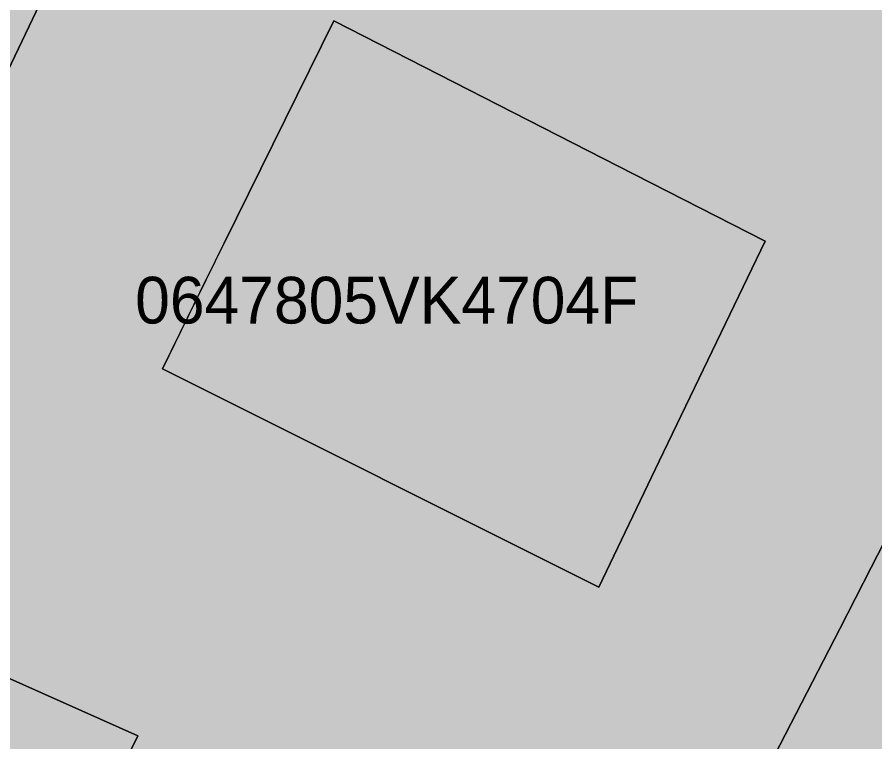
# Model space of a CAD drawing. Header units: metres. Extents: x -6 to 1255, y -2 to 532.
# Drawn here: x 854.25 to 872.64, y 46.58 to 62.1 of the extents above; entities that cross this region are included whole.
import ezdxf

# ---------------------------------------------------------------- set-up
doc = ezdxf.new("R2010")
doc.units = ezdxf.units.M
doc.header["$MEASUREMENT"] = 0
for name, color, linetype, lineweight, true_color in [('TPX_BUILDINGS', 7, 'CONTINUOUS', 0, 0x000000), ('TPX_BUILDINGS_HATCH', 7, 'CONTINUOUS', 0, 0xf0f0f0), ('TPX_BUILDINGS_SHADOWS_HATCH', 7, 'CONTINUOUS', 0, 0x000000), ('TPX_BUILDINGS_SHADOWS_OUTLINES', 7, 'CONTINUOUS', 0, 0x000000), ('TPX_CADASTRES', 7, 'CONTINUOUS', 0, 0x646464), ('TPX_CADASTRES_TEXT', 7, 'CONTINUOUS', 0, 0x000000)]:
    doc.layers.add(name, color=color, linetype=linetype, lineweight=lineweight, true_color=true_color)

msp = doc.modelspace()

# ---------------------------------------------------------------- hatches: boundary and pattern name
at = {"layer": 'TPX_BUILDINGS_HATCH'}
h = msp.add_hatch(color=256, dxfattribs=at)
h.paths.add_polyline_path([(835.348, 56.554), (833.778, 52.354), (837.928, 50.774), (839.298, 53.704), (845.757, 51.074), (844.467, 48.284), (838.708, 50.474), (835.697, 43.704), (841.307, 41.074), (841.007, 40.264), (840.717, 39.434), (844.077, 38.424), (845.347, 42.674), (846.597, 45.394), (847.087, 46.454), (847.407, 47.164), (848.827, 50.234), (851.067, 54.744), (853.518, 59.844), (854.658, 62.224), (856.318, 65.684), (858.998, 71.244), (860.698, 75.644), (844.788, 79.684), (843.358, 76.494), (842.858, 75.374), (839.948, 68.874), (839.748, 68.434), (838.518, 65.684), (836.748, 61.724), (834.528, 56.734), (835.348, 56.554)])
h.paths.add_polyline_path([(842.288, 63.534), (843.358, 65.884), (844.718, 66.724), (849.588, 64.524), (849.998, 62.924), (848.918, 60.514), (847.138, 59.994), (842.918, 61.924), (842.288, 63.534)], flags=16)
h = msp.add_hatch(color=256, dxfattribs=at)
h.paths.add_polyline_path([(846.597, 45.394), (845.347, 42.674), (853.667, 39.884), (855.017, 42.834), (855.067, 42.954), (851.857, 44.494), (853.567, 48.164), (856.837, 46.714), (856.007, 44.994), (857.287, 44.474), (859.607, 43.544), (863.217, 42.104), (867.607, 40.504), (868.137, 41.604), (870.017, 45.374), (871.887, 49.004), (872.557, 50.314), (878.137, 61.174), (880.457, 65.684), (881.377, 67.464), (882.208, 70.214), (878.128, 71.234), (864.468, 74.684), (860.698, 75.644), (858.998, 71.244), (856.318, 65.684), (854.658, 62.224), (853.518, 59.844), (851.067, 54.744), (848.827, 50.234), (847.407, 47.164), (847.087, 46.454), (846.597, 45.394)])
h.paths.add_polyline_path([(857.367, 54.574), (858.687, 57.264), (861.038, 62.024), (867.137, 58.914), (870.287, 57.304), (868.017, 52.594), (866.717, 49.894), (857.367, 54.574)], flags=16)
h = msp.add_hatch(color=256, dxfattribs=at)
h.paths.add_polyline_path([(871.887, 49.004), (870.017, 45.374), (875.777, 44.204), (878.079, 43.733), (877.62, 42.733), (876.208, 39.653), (876.357, 39.603), (877.677, 39.173), (877.821, 39.126), (880.237, 38.333), (881.607, 41.533), (882.287, 42.883), (884.077, 46.373), (890.107, 58.213), (890.317, 58.613), (892.507, 62.903), (893.927, 65.683), (894.617, 67.043), (882.208, 70.214), (881.377, 67.464), (880.457, 65.684), (878.137, 61.174), (872.557, 50.314), (871.887, 49.004)])
h.paths.add_polyline_path([(876.727, 47.964), (882.847, 60.004), (885.597, 59.323), (879.557, 47.343), (876.727, 47.964)], flags=16)
at = {"layer": 'TPX_BUILDINGS_SHADOWS_HATCH'}
for points in [[(858.301, 56.477), (857.367, 54.574), (866.717, 49.894), (868.017, 52.594), (870.287, 57.304), (867.137, 58.914), (861.038, 62.024), (858.687, 57.264), (858.301, 56.477)], [(853.349, 47.696), (851.857, 44.494), (855.067, 42.954), (856.007, 44.994), (856.837, 46.714), (853.567, 48.164), (853.349, 47.696)]]:
    msp.add_hatch(color=256, dxfattribs=at).paths.add_polyline_path(points)

# ---------------------------------------------------------------- linework, layer by layer
at = {"layer": 'TPX_BUILDINGS', "elevation": 0.042}
for points in [[(853.518, 59.844), (854.658, 62.224), (856.318, 65.684), (858.998, 71.244), (860.698, 75.644), (844.788, 79.684)], [(853.567, 48.164), (856.837, 46.714), (856.007, 44.994), (857.287, 44.474), (859.607, 43.544), (863.217, 42.104), (867.607, 40.504), (868.137, 41.604), (870.017, 45.374), (871.887, 49.004), (872.557, 50.314), (878.137, 61.174), (880.457, 65.684), (881.377, 67.464), (882.208, 70.214), (878.128, 71.234), (864.468, 74.684), (860.698, 75.644), (858.998, 71.244), (856.318, 65.684), (854.658, 62.224), (853.518, 59.844)]]:
    msp.add_lwpolyline(points, dxfattribs=at)
for points in [[(871.887, 49.004), (870.017, 45.374), (875.777, 44.204), (878.079, 43.733), (877.62, 42.733), (876.208, 39.653), (876.357, 39.603), (877.677, 39.173), (877.821, 39.126), (880.237, 38.333), (881.607, 41.533), (882.287, 42.883), (884.077, 46.373), (890.107, 58.213), (890.317, 58.613), (892.507, 62.903), (893.927, 65.683), (894.617, 67.043), (882.208, 70.214), (881.377, 67.464), (880.457, 65.684), (878.137, 61.174), (872.557, 50.314)], [(857.367, 54.574), (858.687, 57.264), (861.038, 62.024), (867.137, 58.914), (870.287, 57.304), (868.017, 52.594), (866.717, 49.894)]]:
    msp.add_lwpolyline(points, close=True, dxfattribs=at)
at = {"layer": 'TPX_BUILDINGS_SHADOWS_OUTLINES', "elevation": 0.039}
for points in [[(858.301, 56.477), (857.367, 54.574), (866.717, 49.894), (868.017, 52.594), (870.287, 57.304), (867.137, 58.914), (861.038, 62.024), (858.687, 57.264)], [(853.349, 47.696), (851.857, 44.494), (855.067, 42.954), (856.007, 44.994), (856.837, 46.714), (853.567, 48.164)]]:
    msp.add_lwpolyline(points, close=True, dxfattribs=at)
at = {"layer": 'TPX_CADASTRES', "elevation": 0.024}
for points in [[(853.518, 59.844), (854.658, 62.224), (856.318, 65.684), (858.998, 71.244), (860.698, 75.644), (844.788, 79.685)], [(853.667, 39.884), (855.017, 42.834), (855.067, 42.954), (856.007, 44.994), (857.287, 44.474), (859.607, 43.544), (863.217, 42.104), (867.607, 40.504), (868.137, 41.604), (870.017, 45.374), (871.887, 49.004), (872.557, 50.314), (878.137, 61.174), (880.457, 65.684), (881.377, 67.464), (882.208, 70.214), (878.128, 71.234), (864.468, 74.684), (860.698, 75.644), (858.998, 71.244), (856.318, 65.684), (854.658, 62.224), (853.518, 59.844)]]:
    msp.add_lwpolyline(points, dxfattribs=at)
msp.add_lwpolyline([(871.887, 49.004), (870.017, 45.374), (875.777, 44.204), (873.867, 40.434), (876.357, 39.604), (877.677, 39.174), (880.237, 38.334), (881.607, 41.534), (882.287, 42.884), (884.077, 46.374), (890.107, 58.214), (890.317, 58.614), (892.507, 62.904), (893.927, 65.684), (894.617, 67.044), (882.208, 70.214), (881.377, 67.464), (880.457, 65.684), (878.137, 61.174), (872.557, 50.314)], close=True, dxfattribs=at)

# ---------------------------------------------------------------- texts
at = {"layer": 'TPX_CADASTRES_TEXT'}
msp.add_text('0647805VK4704F', height=1, dxfattribs=at).set_placement((856.783, 55.541, 0.024))

doc.saveas('drawing.dxf')
